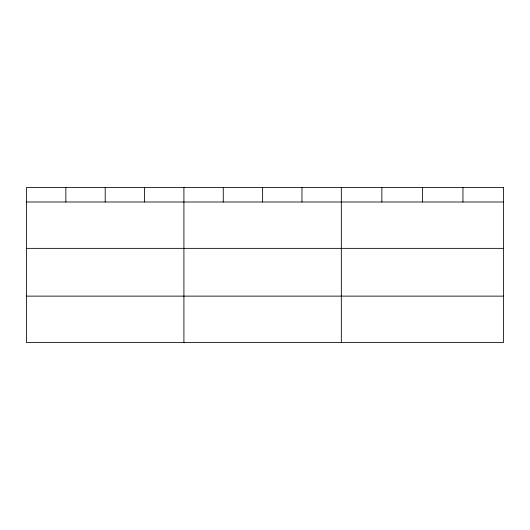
<?xml version="1.0" encoding="UTF-8"?>
<svg xmlns="http://www.w3.org/2000/svg" width="530" height="530" viewBox="0 0 530 530"><rect width="100%" height="100%" fill="white"/><g stroke="black" fill="none" stroke-linecap="round" stroke-linejoin="round"><path stroke-width="0.79" d="M26.5 201.996L503.5 201.996M26.5 248.358L503.5 248.358M26.5 296.131L503.5 296.131M462.955 187.507L462.955 201.996M422.41 187.507L422.41 201.996M381.865 187.507L381.865 201.996M341.32 187.507L341.32 342.493M301.967 187.507L301.967 201.996M262.615 187.507L262.615 201.996M223.262 187.507L223.262 201.996M183.91 187.507L183.91 342.493M144.557 187.507L144.557 201.996M105.205 187.507L105.205 201.996M65.853 187.507L65.853 201.996M503.5 187.507L26.5 187.507L26.5 342.493L503.5 342.493L503.5 187.507"/></g></svg>
